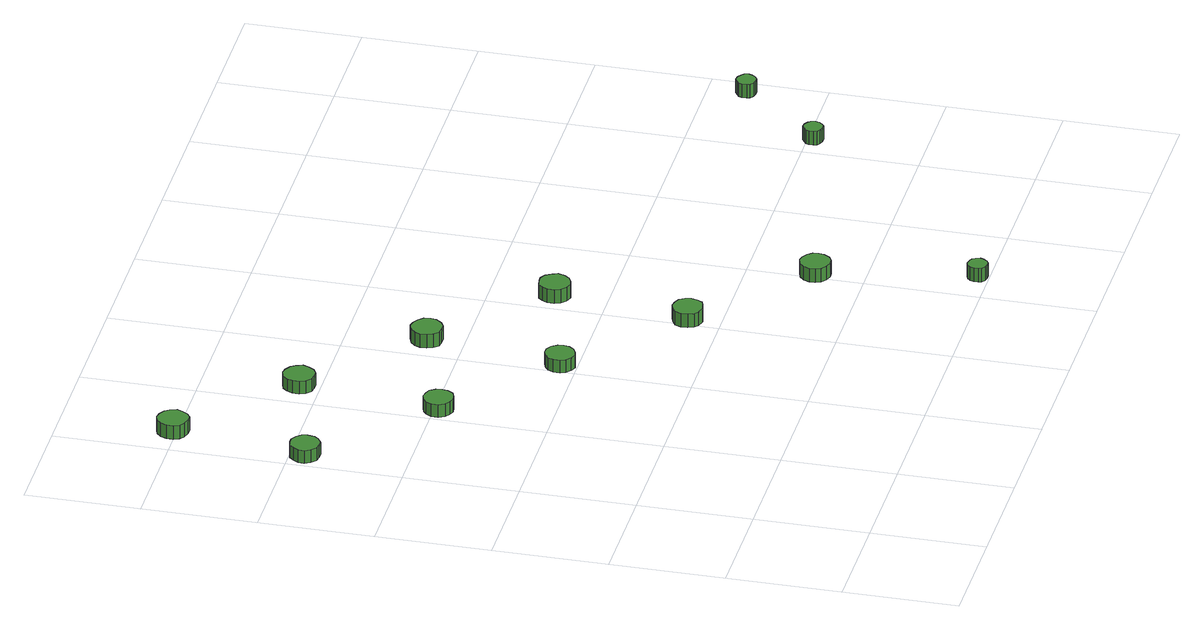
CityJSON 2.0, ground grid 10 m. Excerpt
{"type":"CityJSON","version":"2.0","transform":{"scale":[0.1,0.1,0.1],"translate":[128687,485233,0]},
"CityObjects":{
"tree1":{"type":"SolitaryVegetationObject","attributes":{"function":"something"},"geometry":[{"type":"MultiSurface","lod":"1","boundaries":[[[0,1,2,3,4,5,6,7,8,9,10,11,12,13,14]],[[15,16,17,18,19,20,21,22,23,24,25,26,27,28,29]],[[0,29,28,1]],[[1,28,27,2]],[[2,27,26,3]],[[3,26,25,4]],[[4,25,24,5]],[[5,24,23,6]],[[6,23,22,7]],[[7,22,21,8]],[[8,21,20,9]],[[9,20,19,10]],[[10,19,18,11]],[[11,18,17,12]],[[12,17,16,13]],[[13,16,15,14]],[[14,15,29,0]]]}]},
"tree2":{"type":"SolitaryVegetationObject","attributes":{"function":"something"},"geometry":[{"type":"MultiSurface","lod":"1","boundaries":[[[30,31,32,33,34,35,36,37,38,39,40,41,42,43,44]],[[45,46,47,48,49,50,51,52,53,54,55,56,57,58,59]],[[30,59,58,31]],[[31,58,57,32]],[[32,57,56,33]],[[33,56,55,34]],[[34,55,54,35]],[[35,54,53,36]],[[36,53,52,37]],[[37,52,51,38]],[[38,51,50,39]],[[39,50,49,40]],[[40,49,48,41]],[[41,48,47,42]],[[42,47,46,43]],[[43,46,45,44]],[[44,45,59,30]]]}]},
"tree3":{"type":"SolitaryVegetationObject","attributes":{"function":"something"},"geometry":[{"type":"MultiSurface","lod":"1","boundaries":[[[60,61,62,63,64,65,66,67,68,69,70,71,72,73,74]],[[75,76,77,78,79,80,81,82,83,84,85,86,87,88,89]],[[60,89,88,61]],[[61,88,87,62]],[[62,87,86,63]],[[63,86,85,64]],[[64,85,84,65]],[[65,84,83,66]],[[66,83,82,67]],[[67,82,81,68]],[[68,81,80,69]],[[69,80,79,70]],[[70,79,78,71]],[[71,78,77,72]],[[72,77,76,73]],[[73,76,75,74]],[[74,75,89,60]]]}]},
"tree4":{"type":"SolitaryVegetationObject","attributes":{"function":"something"},"geometry":[{"type":"MultiSurface","lod":"1","boundaries":[[[90,91,92,93,94,95,96,97,98,99,100,101,102,103,104]],[[105,106,107,108,109,110,111,112,113,114,115,116,117,118,119]],[[90,119,118,91]],[[91,118,117,92]],[[92,117,116,93]],[[93,116,115,94]],[[94,115,114,95]],[[95,114,113,96]],[[96,113,112,97]],[[97,112,111,98]],[[98,111,110,99]],[[99,110,109,100]],[[100,109,108,101]],[[101,108,107,102]],[[102,107,106,103]],[[103,106,105,104]],[[104,105,119,90]]]}]},
"tree5":{"type":"SolitaryVegetationObject","attributes":{"function":"something"},"geometry":[{"type":"MultiSurface","lod":"1","boundaries":[[[120,121,122,123,124,125,126,127,128,129,130,131,132,133,134]],[[135,136,137,138,139,140,141,142,143,144,145,146,147,148,149]],[[120,149,148,121]],[[121,148,147,122]],[[122,147,146,123]],[[123,146,145,124]],[[124,145,144,125]],[[125,144,143,126]],[[126,143,142,127]],[[127,142,141,128]],[[128,141,140,129]],[[129,140,139,130]],[[130,139,138,131]],[[131,138,137,132]],[[132,137,136,133]],[[133,136,135,134]],[[134,135,149,120]]]}]},
"tree6":{"type":"SolitaryVegetationObject","attributes":{"function":"something"},"geometry":[{"type":"MultiSurface","lod":"1","boundaries":[[[150,151,152,153,154,155,156,157,158,159,160,161,162,163,164]],[[165,166,167,168,169,170,171,172,173,174,175,176,177,178,179]],[[150,179,178,151]],[[151,178,177,152]],[[152,177,176,153]],[[153,176,175,154]],[[154,175,174,155]],[[155,174,173,156]],[[156,173,172,157]],[[157,172,171,158]],[[158,171,170,159]],[[159,170,169,160]],[[160,169,168,161]],[[161,168,167,162]],[[162,167,166,163]],[[163,166,165,164]],[[164,165,179,150]]]}]},
"tree7":{"type":"SolitaryVegetationObject","attributes":{"function":"something"},"geometry":[{"type":"MultiSurface","lod":"1","boundaries":[[[180,181,182,183,184,185,186,187,188,189,190,191,192,193,194]],[[195,196,197,198,199,200,201,202,203,204,205,206,207,208,209]],[[180,209,208,181]],[[181,208,207,182]],[[182,207,206,183]],[[183,206,205,184]],[[184,205,204,185]],[[185,204,203,186]],[[186,203,202,187]],[[187,202,201,188]],[[188,201,200,189]],[[189,200,199,190]],[[190,199,198,191]],[[191,198,197,192]],[[192,197,196,193]],[[193,196,195,194]],[[194,195,209,180]]]}]},
"tree8":{"type":"SolitaryVegetationObject","attributes":{"function":"something"},"geometry":[{"type":"MultiSurface","lod":"1","boundaries":[[[210,211,212,213,214,215,216,217,218,219,220,221,222,223,224]],[[225,226,227,228,229,230,231,232,233,234,235,236,237,238,239]],[[210,239,238,211]],[[211,238,237,212]],[[212,237,236,213]],[[213,236,235,214]],[[214,235,234,215]],[[215,234,233,216]],[[216,233,232,217]],[[217,232,231,218]],[[218,231,230,219]],[[219,230,229,220]],[[220,229,228,221]],[[221,228,227,222]],[[222,227,226,223]],[[223,226,225,224]],[[224,225,239,210]]]}]},
"tree9":{"type":"SolitaryVegetationObject","attributes":{"function":"something"},"geometry":[{"type":"MultiSurface","lod":"1","boundaries":[[[240,241,242,243,244,245,246,247,248,249,250,251,252,253,254]],[[255,256,257,258,259,260,261,262,263,264,265,266,267,268,269]],[[240,269,268,241]],[[241,268,267,242]],[[242,267,266,243]],[[243,266,265,244]],[[244,265,264,245]],[[245,264,263,246]],[[246,263,262,247]],[[247,262,261,248]],[[248,261,260,249]],[[249,260,259,250]],[[250,259,258,251]],[[251,258,257,252]],[[252,257,256,253]],[[253,256,255,254]],[[254,255,269,240]]]}]},
"tree10":{"type":"SolitaryVegetationObject","attributes":{"function":"something"},"geometry":[{"type":"MultiSurface","lod":"1","boundaries":[[[270,271,272,273,274,275,276,277,278,279,280,281,282,283,284]],[[285,286,287,288,289,290,291,292,293,294,295,296,297,298,299]],[[270,299,298,271]],[[271,298,297,272]],[[272,297,296,273]],[[273,296,295,274]],[[274,295,294,275]],[[275,294,293,276]],[[276,293,292,277]],[[277,292,291,278]],[[278,291,290,279]],[[279,290,289,280]],[[280,289,288,281]],[[281,288,287,282]],[[282,287,286,283]],[[283,286,285,284]],[[284,285,299,270]]]}]},
"tree11":{"type":"SolitaryVegetationObject","attributes":{"function":"something"},"geometry":[{"type":"MultiSurface","lod":"1","boundaries":[[[300,301,302,303,304,305,306,307,308,309,310,311,312,313,314]],[[315,316,317,318,319,320,321,322,323,324,325,326,327,328,329]],[[300,329,328,301]],[[301,328,327,302]],[[302,327,326,303]],[[303,326,325,304]],[[304,325,324,305]],[[305,324,323,306]],[[306,323,322,307]],[[307,322,321,308]],[[308,321,320,309]],[[309,320,319,310]],[[310,319,318,311]],[[311,318,317,312]],[[312,317,316,313]],[[313,316,315,314]],[[314,315,329,300]]]}]},
"tree12":{"type":"SolitaryVegetationObject","attributes":{"function":"something"},"geometry":[{"type":"MultiSurface","lod":"1","boundaries":[[[330,331,332,333,334,335,336,337,338,339,340,341,342,343,344]],[[345,346,347,348,349,350,351,352,353,354,355,356,357,358,359]],[[330,359,358,331]],[[331,358,357,332]],[[332,357,356,333]],[[333,356,355,334]],[[334,355,354,335]],[[335,354,353,336]],[[336,353,352,337]],[[337,352,351,338]],[[338,351,350,339]],[[339,350,349,340]],[[340,349,348,341]],[[341,348,347,342]],[[342,347,346,343]],[[343,346,345,344]],[[344,345,359,330]]]}]}
},
"vertices":[
[26,487,19],[25,492,19],[22,496,19],[17,499,19],[12,499,19],[7,498,19],[3,494,19],[0,489,19],[0,484,19],[3,479,19],[7,475,19],[12,474,19],[17,474,19],[22,477,19],[25,481,19],[25,481,7],[22,477,7],[17,474,7],[12,474,7],[7,475,7],[3,479,7],[0,484,7],[0,489,7],[3,494,7],[7,498,7],[12,499,7],[17,499,7],[22,496,7],[25,492,7],[26,487,7],
[44,603,18],[42,609,18],[39,613,18],[34,616,18],[29,617,18],[23,615,18],[19,611,18],[17,606,18],[17,600,18],[19,595,18],[23,592,18],[29,590,18],[34,590,18],[39,593,18],[42,598,18],[42,598,5],[39,593,5],[34,590,5],[29,590,5],[23,592,5],[19,595,5],[17,600,5],[17,606,5],[19,611,5],[23,615,5],[29,617,5],[34,616,5],[39,613,5],[42,609,5],[44,603,5],
[127,396,18],[126,401,18],[123,406,18],[118,408,18],[113,409,18],[108,407,18],[104,404,18],[101,399,18],[101,393,18],[104,388,18],[108,385,18],[113,383,18],[118,384,18],[123,386,18],[126,391,18],[126,391,6],[123,386,6],[118,384,6],[113,383,6],[108,385,6],[104,388,6],[101,393,6],[101,399,6],[104,404,6],[108,407,6],[113,409,6],[118,408,6],[123,406,6],[126,401,6],[127,396,6],
[141,518,17],[139,524,17],[136,528,17],[131,531,17],[126,532,17],[120,530,17],[116,526,17],[114,521,17],[114,515,17],[116,510,17],[120,506,17],[126,505,17],[131,505,17],[136,508,17],[139,513,17],[139,513,5],[136,508,5],[131,505,5],[126,505,5],[120,506,5],[116,510,5],[114,515,5],[114,521,5],[116,526,5],[120,530,5],[126,532,5],[131,531,5],[136,528,5],[139,524,5],[141,518,5],
[221,314,18],[220,319,18],[217,324,18],[212,327,18],[207,327,18],[202,325,18],[198,322,18],[196,317,18],[196,311,18],[198,307,18],[202,303,18],[207,301,18],[212,302,18],[217,305,18],[220,309,18],[220,309,6],[217,305,6],[212,302,6],[207,301,6],[202,303,6],[198,307,6],[196,311,6],[196,317,6],[198,322,6],[202,325,6],[207,327,6],[212,327,6],[217,324,6],[220,319,6],[221,314,6],
[239,432,18],[238,438,18],[234,442,18],[229,445,18],[224,446,18],[218,444,18],[214,440,18],[212,435,18],[212,429,18],[214,424,18],[218,420,18],[224,419,18],[229,419,18],[234,422,18],[238,427,18],[238,427,5],[234,422,5],[229,419,5],[224,419,5],[218,420,5],[214,424,5],[212,429,5],[212,435,5],[214,440,5],[218,444,5],[224,446,5],[229,445,5],[234,442,5],[238,438,5],[239,432,5],
[319,228,19],[318,233,19],[315,238,19],[310,240,19],[305,241,19],[299,239,19],[295,236,19],[293,231,19],[293,225,19],[295,220,19],[299,217,19],[305,215,19],[310,216,19],[315,218,19],[318,223,19],[318,223,6],[315,218,6],[310,216,6],[305,215,6],[299,217,6],[295,220,6],[293,225,6],[293,231,6],[295,236,6],[299,239,6],[305,241,6],[310,240,6],[315,238,6],[318,233,6],[319,228,6],
[337,346,17],[335,351,17],[332,356,17],[327,359,17],[322,359,17],[316,358,17],[312,354,17],[310,349,17],[310,343,17],[312,338,17],[316,334,17],[322,332,17],[327,333,17],[332,336,17],[335,340,17],[335,340,4],[332,336,4],[327,333,4],[322,332,4],[316,334,4],[312,338,4],[310,343,4],[310,349,4],[312,354,4],[316,358,4],[322,359,4],[327,359,4],[332,356,4],[335,351,4],[337,346,4],
[439,9,19],[438,13,19],[436,16,19],[433,17,19],[429,18,19],[426,17,19],[423,14,19],[422,11,19],[422,7,19],[423,4,19],[426,2,19],[429,1,19],[433,1,19],[436,3,19],[438,6,19],[438,6,6],[436,3,6],[433,1,6],[429,1,6],[426,2,6],[423,4,6],[422,7,6],[422,11,6],[423,14,6],[426,17,6],[429,18,6],[433,17,6],[436,16,6],[438,13,6],[439,9,6],
[416,142,19],[415,147,19],[412,151,19],[407,154,19],[402,155,19],[396,153,19],[392,149,19],[390,144,19],[390,139,19],[392,134,19],[396,131,19],[402,129,19],[407,129,19],[412,132,19],[415,137,19],[415,137,6],[412,132,6],[407,129,6],[402,129,6],[396,131,6],[392,134,6],[390,139,6],[390,144,6],[392,149,6],[396,153,6],[402,155,6],[407,154,6],[412,151,6],[415,147,6],[416,142,6],
[626,194,20],[625,198,20],[623,200,20],[620,202,20],[616,203,20],[613,201,20],[610,199,20],[609,196,20],[609,192,20],[610,189,20],[613,187,20],[616,186,20],[620,186,20],[623,188,20],[625,191,20],[625,191,7],[623,188,7],[620,186,7],[616,186,7],[613,187,7],[610,189,7],[609,192,7],[609,196,7],[610,199,7],[613,201,7],[616,203,7],[620,202,7],[623,200,7],[625,198,7],[626,194,7],
[689,266,20],[688,270,20],[686,272,20],[683,274,20],[679,275,20],[676,273,20],[673,271,20],[672,268,20],[672,264,20],[673,261,20],[676,259,20],[679,258,20],[683,258,20],[686,260,20],[688,263,20],[688,263,7],[686,260,7],[683,258,7],[679,258,7],[676,259,7],[673,261,7],[672,264,7],[672,268,7],[673,271,7],[676,273,7],[679,275,7],[683,274,7],[686,272,7],[688,270,7],[689,266,7]
]}
